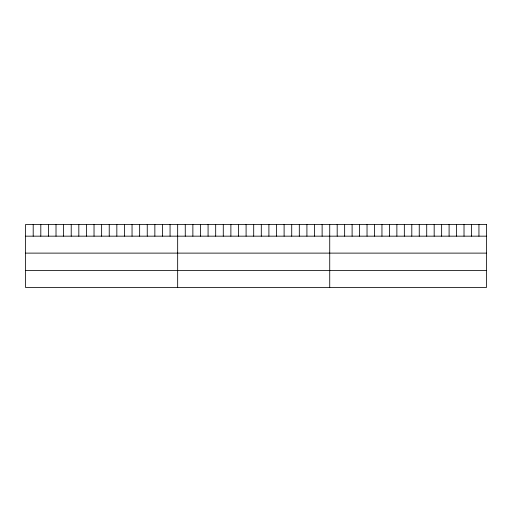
<?xml version="1.0" encoding="UTF-8"?>
<svg xmlns="http://www.w3.org/2000/svg" width="512" height="512" viewBox="0 0 512 512"><rect width="100%" height="100%" fill="white"/><g stroke="black" fill="none" stroke-linecap="round" stroke-linejoin="round"><path stroke-width="0.77" d="M25.6 236.166L486.4 236.166M25.6 253.12L486.4 253.12M25.6 270.586L486.4 270.586M478.938 224.461L478.938 236.166M471.482 224.461L471.482 236.166M464.019 224.461L464.019 236.166M456.557 224.461L456.557 236.166M449.094 224.461L449.094 236.166M441.638 224.461L441.638 236.166M434.176 224.461L434.176 236.166M426.714 224.461L426.714 236.166M419.258 224.461L419.258 236.166M411.795 224.461L411.795 236.166M404.333 224.461L404.333 236.166M396.87 224.461L396.87 236.166M389.414 224.461L389.414 236.166M381.952 224.461L381.952 236.166M374.49 224.461L374.49 236.166M367.034 224.461L367.034 236.166M359.571 224.461L359.571 236.166M352.109 224.461L352.109 236.166M344.646 224.461L344.646 236.166M337.19 224.461L337.19 236.166M329.728 224.461L329.728 287.539M322.125 224.461L322.125 236.166M314.522 224.461L314.522 236.166M306.918 224.461L306.918 236.166M299.315 224.461L299.315 236.166M291.712 224.461L291.712 236.166M284.109 224.461L284.109 236.166M276.506 224.461L276.506 236.166M268.902 224.461L268.902 236.166M261.299 224.461L261.299 236.166M253.696 224.461L253.696 236.166M246.093 224.461L246.093 236.166M238.49 224.461L238.49 236.166M230.886 224.461L230.886 236.166M223.283 224.461L223.283 236.166M215.68 224.461L215.68 236.166M208.077 224.461L208.077 236.166M200.474 224.461L200.474 236.166M192.87 224.461L192.87 236.166M185.267 224.461L185.267 236.166M177.664 224.461L177.664 287.539M170.061 224.461L170.061 236.166M162.458 224.461L162.458 236.166M154.854 224.461L154.854 236.166M147.251 224.461L147.251 236.166M139.648 224.461L139.648 236.166M132.045 224.461L132.045 236.166M124.442 224.461L124.442 236.166M116.838 224.461L116.838 236.166M109.235 224.461L109.235 236.166M101.632 224.461L101.632 236.166M94.029 224.461L94.029 236.166M86.426 224.461L86.426 236.166M78.822 224.461L78.822 236.166M71.219 224.461L71.219 236.166M63.616 224.461L63.616 236.166M56.013 224.461L56.013 236.166M48.41 224.461L48.41 236.166M40.806 224.461L40.806 236.166M33.203 224.461L33.203 236.166M486.4 224.461L25.6 224.461L25.6 287.539L486.4 287.539L486.4 224.461"/></g></svg>
